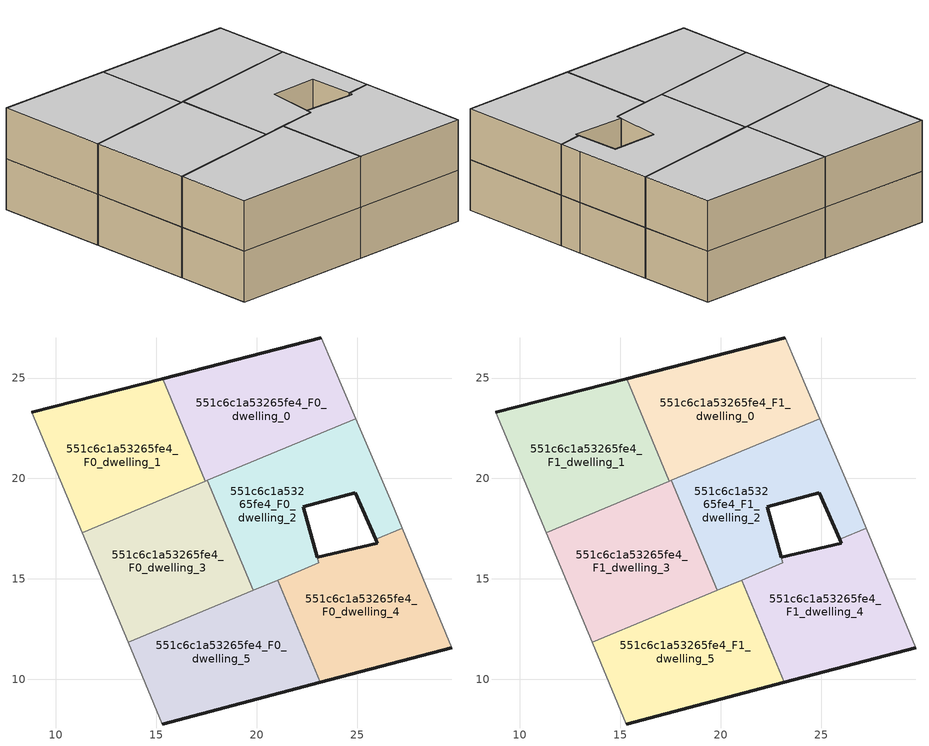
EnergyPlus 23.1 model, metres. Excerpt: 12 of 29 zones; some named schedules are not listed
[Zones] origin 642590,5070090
551c6c1a53265fe4_F0_dwelling_0
 floor ground (EU_floor_Construction): 24.93,22.98 23.22,26.99 15.33,24.97 17.45,19.86 z0
 wall outside (EU_wall_Construction): 15.33,24.97 23.22,26.99 z0:3
 wall to 551c6c1a53265fe4_F0_dwelling_1 (EU_wall_Construction): 17.45,19.86 15.33,24.97 z0:3
 wall adiabatic (EU_wall_Construction): 23.22,26.99 24.93,22.98 z0:3
 wall to 551c6c1a53265fe4_F0_dwelling_2 (EU_wall_Construction): 24.93,22.98 17.55,19.9 z0:3
 wall to 551c6c1a53265fe4_F0_dwelling_3 (EU_wall_Construction): 17.55,19.9 17.45,19.86 z0:3
551c6c1a53265fe4_F0_dwelling_1
 floor ground (EU_floor_Construction): 17.45,19.86 15.33,24.97 8.81,23.29 11.32,17.31 z0
 wall outside (EU_wall_Construction): 8.81,23.29 15.33,24.97 z0:3
 wall adiabatic (EU_wall_Construction): 11.32,17.31 8.81,23.29 z0:3
 wall to 551c6c1a53265fe4_F0_dwelling_3 (EU_wall_Construction): 17.45,19.86 11.32,17.31 z0:3
551c6c1a53265fe4_F0_dwelling_2
 floor ground (EU_floor_Construction): 25.93,16.98 27.24,17.52 26.72,18.79 24.93,22.98 17.55,19.9 19.83,14.44 23.1,15.8 23.01,16.09 22.31,18.59 24.92,19.29 z0
 wall outside (EU_wall_Construction): 25.93,16.98 24.92,19.29 22.31,18.59 23.01,16.09 z0:3; 23.02,16.08,3 23.01,16.09,0 23.02,16.08,0
 wall to 551c6c1a53265fe4_F0_dwelling_3 (EU_wall_Construction): 19.83,14.44 17.55,19.9 z0:3
 wall adiabatic (EU_wall_Construction): 24.93,22.98 26.72,18.79 27.24,17.52 z0:3
 wall to 551c6c1a53265fe4_F0_dwelling_4 (EU_wall_Construction): 27.24,17.52 25.93,16.98 / 23.02,16.08 23.1,15.8 / 23.09,15.79 21.05,14.94 z0:3; 23.09,15.79,3 23.1,15.8,0 23.09,15.79,0
 wall to 551c6c1a53265fe4_F0_dwelling_5 (EU_wall_Construction): 21.05,14.94 19.83,14.44 z0:3
551c6c1a53265fe4_F0_dwelling_3
 floor ground (EU_floor_Construction): 19.83,14.44 17.55,19.9 11.32,17.31 13.6,11.84 z0
 wall adiabatic (EU_wall_Construction): 13.6,11.84 11.32,17.31 z0:3
 wall to 551c6c1a53265fe4_F0_dwelling_5 (EU_wall_Construction): 19.83,14.44 13.6,11.84 z0:3
551c6c1a53265fe4_F0_dwelling_4
 floor ground (EU_floor_Construction): 29.72,11.58 27.24,17.52 25.93,16.98 26.02,16.78 23.02,16.08 23.1,15.8 21.05,14.94 23.17,9.85 z0
 wall outside (EU_wall_Construction): 29.72,11.58 23.17,9.85 / 23.02,16.08 26.02,16.78 25.93,16.98 z0:3
 wall adiabatic (EU_wall_Construction): 27.24,17.52 29.72,11.58 z0:3
 wall to 551c6c1a53265fe4_F0_dwelling_5 (EU_wall_Construction): 23.17,9.85 21.05,14.94 z0:3
551c6c1a53265fe4_F0_dwelling_5
 floor ground (EU_floor_Construction): 23.17,9.85 21.05,14.94 13.6,11.84 15.31,7.78 z0
 wall outside (EU_wall_Construction): 23.17,9.85 15.31,7.78 z0:3
 wall adiabatic (EU_wall_Construction): 15.31,7.78 13.6,11.84 z0:3
551c6c1a53265fe4_F1_dwelling_0
 floor to 551c6c1a53265fe4_F0_dwelling_0 (EU_floor_Construction): 24.93,22.98 23.22,26.99 15.33,24.97 17.45,19.86 z3
 wall outside (EU_wall_Construction): 15.33,24.97 23.22,26.99 z3:6
 wall to 551c6c1a53265fe4_F1_dwelling_1 (EU_wall_Construction): 17.45,19.86 15.33,24.97 z3:6
 wall adiabatic (EU_wall_Construction): 23.22,26.99 24.93,22.98 z3:6
 wall to 551c6c1a53265fe4_F1_dwelling_2 (EU_wall_Construction): 24.93,22.98 17.55,19.9 z3:6
 wall to 551c6c1a53265fe4_F1_dwelling_3 (EU_wall_Construction): 17.55,19.9 17.45,19.86 z3:6
 ceiling to 551c6c1a53265fe4_F2_dwelling_0 (EU_floor_Construction): 23.22,26.99 24.93,22.98 17.45,19.86 15.33,24.97 z6
551c6c1a53265fe4_F1_dwelling_1
 floor to 551c6c1a53265fe4_F0_dwelling_1 (EU_floor_Construction): 17.45,19.86 15.33,24.97 8.81,23.29 11.32,17.31 z3
 wall outside (EU_wall_Construction): 8.81,23.29 15.33,24.97 z3:6
 wall adiabatic (EU_wall_Construction): 11.32,17.31 8.81,23.29 z3:6
 wall to 551c6c1a53265fe4_F1_dwelling_3 (EU_wall_Construction): 17.45,19.86 11.32,17.31 z3:6
 ceiling to 551c6c1a53265fe4_F2_dwelling_1 (EU_floor_Construction): 15.33,24.97 17.45,19.86 11.32,17.31 8.81,23.29 z6
551c6c1a53265fe4_F1_dwelling_2
 floor to 551c6c1a53265fe4_F0_dwelling_2 (EU_floor_Construction): 25.93,16.98 27.24,17.52 26.72,18.79 24.93,22.98 17.55,19.9 19.83,14.44 23.1,15.8 23.01,16.09 22.31,18.59 24.92,19.29 z3
 wall outside (EU_wall_Construction): 25.93,16.98 24.92,19.29 22.31,18.59 23.01,16.09 z3:6; 23.02,16.08,6 23.01,16.09,3 23.02,16.08,3
 wall to 551c6c1a53265fe4_F1_dwelling_3 (EU_wall_Construction): 19.83,14.44 17.55,19.9 z3:6
 wall adiabatic (EU_wall_Construction): 24.93,22.98 26.72,18.79 27.24,17.52 z3:6
 wall to 551c6c1a53265fe4_F1_dwelling_4 (EU_wall_Construction): 27.24,17.52 25.93,16.98 / 23.02,16.08 23.1,15.8 / 23.09,15.79 21.05,14.94 z3:6; 23.09,15.79,6 23.1,15.8,3 23.09,15.79,3
 wall to 551c6c1a53265fe4_F1_dwelling_5 (EU_wall_Construction): 21.05,14.94 19.83,14.44 z3:6
 ceiling to 551c6c1a53265fe4_F2_dwelling_2 (EU_floor_Construction): 24.93,22.98 26.72,18.79 27.24,17.52 25.93,16.98 24.92,19.29 22.31,18.59 23.01,16.09 23.1,15.8 19.83,14.44 17.55,19.9 z6
551c6c1a53265fe4_F1_dwelling_3
 floor to 551c6c1a53265fe4_F0_dwelling_3 (EU_floor_Construction): 19.83,14.44 17.55,19.9 11.32,17.31 13.6,11.84 z3
 wall adiabatic (EU_wall_Construction): 13.6,11.84 11.32,17.31 z3:6
 wall to 551c6c1a53265fe4_F1_dwelling_5 (EU_wall_Construction): 19.83,14.44 13.6,11.84 z3:6
 ceiling to 551c6c1a53265fe4_F2_dwelling_3 (EU_floor_Construction): 17.55,19.9 19.83,14.44 13.6,11.84 11.32,17.31 z6
551c6c1a53265fe4_F1_dwelling_4
 floor to 551c6c1a53265fe4_F0_dwelling_4 (EU_floor_Construction): 29.72,11.58 27.24,17.52 25.93,16.98 26.02,16.78 23.02,16.08 23.1,15.8 21.05,14.94 23.17,9.85 z3
 wall outside (EU_wall_Construction): 29.72,11.58 23.17,9.85 / 23.02,16.08 26.02,16.78 25.93,16.98 z3:6
 wall adiabatic (EU_wall_Construction): 27.24,17.52 29.72,11.58 z3:6
 wall to 551c6c1a53265fe4_F1_dwelling_5 (EU_wall_Construction): 23.17,9.85 21.05,14.94 z3:6
 ceiling to 551c6c1a53265fe4_F2_dwelling_4 (EU_floor_Construction): 27.24,17.52 29.72,11.58 23.17,9.85 21.05,14.94 23.1,15.8 23.02,16.08 26.02,16.78 25.93,16.98 z6
551c6c1a53265fe4_F1_dwelling_5
 floor to 551c6c1a53265fe4_F0_dwelling_5 (EU_floor_Construction): 23.17,9.85 21.05,14.94 13.6,11.84 15.31,7.78 z3
 wall outside (EU_wall_Construction): 23.17,9.85 15.31,7.78 z3:6
 wall adiabatic (EU_wall_Construction): 15.31,7.78 13.6,11.84 z3:6
 ceiling to 551c6c1a53265fe4_F2_dwelling_5 (EU_floor_Construction): 21.05,14.94 23.17,9.85 15.31,7.78 13.6,11.84 z6
[Building]
EU S2 Campaign: North Axis=0; Terrain=City; Solar Distribution=FullExterior
[Site:Location]
Lyon-Bron: Latitude=45.75; Longitude=5; Time Zone=1; Elevation=198
[SizingPeriod:WeatherFileDays]
AnnualSizingPeriod: Begin Month=1; Begin Day of Month=1; End Month=12; End Day of Month=31; Day of Week for Start Day=Monday; Use Weather File Daylight Saving Period=No; Use Weather File Rain and Snow Indicators=No
[MATERIAL]
EU_InternalMass_Material: Roughness=MediumRough; Thickness=0.1; Conductivity=1; Density=1800; Specific Heat=900; Thermal Absorptance=0.9; Solar Absorptance=0.7; Visible Absorptance=0.7
[MATERIAL:NOMASS] Roughness=MediumRough; Thermal Absorptance=0.9; Solar Absorptance=0.7; Visible Absorptance=0.7
Name | Thermal Resistance
EU_wall_NoMass | 0.776494
EU_floor_NoMass | 0.421597
[CONSTRUCTION]
EU_wall_Construction: EU_wall_NoMass
EU_floor_Construction: EU_floor_NoMass
EU_InternalMass_Construction: EU_InternalMass_Material
[ZONE] Type=1; Multiplier=1; Ceiling Height=autocalculate; Floor Area=autocalculate; Part of Total Floor Area=Yes
Name | Volume
551c6c1a53265fe4_F0_dwelling_0; 551c6c1a53265fe4_F1_dwelling_0 | 119.941
551c6c1a53265fe4_F0_dwelling_1; 551c6c1a53265fe4_F1_dwelling_1 | 119.936
551c6c1a53265fe4_F0_dwelling_2; 551c6c1a53265fe4_F1_dwelling_2 | 119.133
551c6c1a53265fe4_F0_dwelling_3; 551c6c1a53265fe4_F1_dwelling_3 | 119.912
551c6c1a53265fe4_F0_dwelling_4; 551c6c1a53265fe4_F1_dwelling_4 | 120.749
551c6c1a53265fe4_F0_dwelling_5; 551c6c1a53265fe4_F1_dwelling_5 | 119.927
[INTERNALMASS] Construction=EU_InternalMass_Construction
Name | Zone or ZoneList | Surface Area
551c6c1a53265fe4_F0_dwelling_0_EU_InternalMass | 551c6c1a53265fe4_F0_dwelling_0 | 39.9804
551c6c1a53265fe4_F0_dwelling_1_EU_InternalMass | 551c6c1a53265fe4_F0_dwelling_1 | 39.9786
551c6c1a53265fe4_F0_dwelling_2_EU_InternalMass | 551c6c1a53265fe4_F0_dwelling_2 | 39.7113
551c6c1a53265fe4_F0_dwelling_3_EU_InternalMass | 551c6c1a53265fe4_F0_dwelling_3 | 39.9728
551c6c1a53265fe4_F0_dwelling_4_EU_InternalMass | 551c6c1a53265fe4_F0_dwelling_4 | 40.2483
551c6c1a53265fe4_F0_dwelling_5_EU_InternalMass | 551c6c1a53265fe4_F0_dwelling_5 | 39.9756
551c6c1a53265fe4_F1_dwelling_0_EU_InternalMass | 551c6c1a53265fe4_F1_dwelling_0 | 39.9804
551c6c1a53265fe4_F1_dwelling_1_EU_InternalMass | 551c6c1a53265fe4_F1_dwelling_1 | 39.9786
551c6c1a53265fe4_F1_dwelling_2_EU_InternalMass | 551c6c1a53265fe4_F1_dwelling_2 | 39.7113
551c6c1a53265fe4_F1_dwelling_3_EU_InternalMass | 551c6c1a53265fe4_F1_dwelling_3 | 39.9728
551c6c1a53265fe4_F1_dwelling_4_EU_InternalMass | 551c6c1a53265fe4_F1_dwelling_4 | 40.2483
551c6c1a53265fe4_F1_dwelling_5_EU_InternalMass | 551c6c1a53265fe4_F1_dwelling_5 | 39.9756
[OTHEREQUIPMENT] Fuel Type=Electricity; Design Level Calculation Method=Watts/Area; Power per Zone Floor Area=1; Fraction Latent=0; Fraction Radiant=0; Fraction Lost=0; Carbon Dioxide Generation Rate=0; EndUse Subcategory=EU_Step8_InternalGains
Name | Zone or ZoneList or Space or SpaceList | Schedule
EU_Step8_InternalGain_551c6c1a53265fe4_F0_dwelling_0_f000 | 551c6c1a53265fe4_F0_dwelling_0 | EU_Step8_GainSchedule_551c6c1a53265fe4_F0_dwelling_0_f000
EU_Step8_InternalGain_551c6c1a53265fe4_F0_dwelling_1_f000 | 551c6c1a53265fe4_F0_dwelling_1 | EU_Step8_GainSchedule_551c6c1a53265fe4_F0_dwelling_1_f000
EU_Step8_InternalGain_551c6c1a53265fe4_F0_dwelling_2_f000 | 551c6c1a53265fe4_F0_dwelling_2 | EU_Step8_GainSchedule_551c6c1a53265fe4_F0_dwelling_2_f000
EU_Step8_InternalGain_551c6c1a53265fe4_F0_dwelling_3_f000 | 551c6c1a53265fe4_F0_dwelling_3 | EU_Step8_GainSchedule_551c6c1a53265fe4_F0_dwelling_3_f000
EU_Step8_InternalGain_551c6c1a53265fe4_F0_dwelling_4_f000 | 551c6c1a53265fe4_F0_dwelling_4 | EU_Step8_GainSchedule_551c6c1a53265fe4_F0_dwelling_4_f000
EU_Step8_InternalGain_551c6c1a53265fe4_F0_dwelling_5_f000 | 551c6c1a53265fe4_F0_dwelling_5 | EU_Step8_GainSchedule_551c6c1a53265fe4_F0_dwelling_5_f000
EU_Step8_InternalGain_551c6c1a53265fe4_F1_dwelling_0_f000 | 551c6c1a53265fe4_F1_dwelling_0 | EU_Step8_GainSchedule_551c6c1a53265fe4_F1_dwelling_0_f000
EU_Step8_InternalGain_551c6c1a53265fe4_F1_dwelling_1_f000 | 551c6c1a53265fe4_F1_dwelling_1 | EU_Step8_GainSchedule_551c6c1a53265fe4_F1_dwelling_1_f000
EU_Step8_InternalGain_551c6c1a53265fe4_F1_dwelling_2_f000 | 551c6c1a53265fe4_F1_dwelling_2 | EU_Step8_GainSchedule_551c6c1a53265fe4_F1_dwelling_2_f000
EU_Step8_InternalGain_551c6c1a53265fe4_F1_dwelling_3_f000 | 551c6c1a53265fe4_F1_dwelling_3 | EU_Step8_GainSchedule_551c6c1a53265fe4_F1_dwelling_3_f000
EU_Step8_InternalGain_551c6c1a53265fe4_F1_dwelling_4_f000 | 551c6c1a53265fe4_F1_dwelling_4 | EU_Step8_GainSchedule_551c6c1a53265fe4_F1_dwelling_4_f000
EU_Step8_InternalGain_551c6c1a53265fe4_F1_dwelling_5_f000 | 551c6c1a53265fe4_F1_dwelling_5 | EU_Step8_GainSchedule_551c6c1a53265fe4_F1_dwelling_5_f000
[ZONEVENTILATION:DESIGNFLOWRATE] Schedule=EU_AlwaysOn; Design Flow Rate Calculation Method=AirChanges/Hour; Air Changes per Hour=0.693814; Ventilation Type=Natural; Fan Pressure Rise=0; Fan Total Efficiency=1; Constant Term Coefficient=1; Temperature Term Coefficient=0; Velocity Term Coefficient=0; Velocity Squared Term Coefficient=0; Minimum Indoor Temperature=-100; Maximum Indoor Temperature=100; Delta Temperature=-100; Minimum Outdoor Temperature=-100; Maximum Outdoor Temperature=100; Maximum Wind Speed=40
Name | Zone or ZoneList or Space or SpaceList
EU_ConstantAir_551c6c1a53265fe4_F0_dwelling_0 | 551c6c1a53265fe4_F0_dwelling_0
EU_ConstantAir_551c6c1a53265fe4_F0_dwelling_1 | 551c6c1a53265fe4_F0_dwelling_1
EU_ConstantAir_551c6c1a53265fe4_F0_dwelling_2 | 551c6c1a53265fe4_F0_dwelling_2
EU_ConstantAir_551c6c1a53265fe4_F0_dwelling_3 | 551c6c1a53265fe4_F0_dwelling_3
EU_ConstantAir_551c6c1a53265fe4_F0_dwelling_4 | 551c6c1a53265fe4_F0_dwelling_4
EU_ConstantAir_551c6c1a53265fe4_F0_dwelling_5 | 551c6c1a53265fe4_F0_dwelling_5
EU_ConstantAir_551c6c1a53265fe4_F1_dwelling_0 | 551c6c1a53265fe4_F1_dwelling_0
EU_ConstantAir_551c6c1a53265fe4_F1_dwelling_1 | 551c6c1a53265fe4_F1_dwelling_1
EU_ConstantAir_551c6c1a53265fe4_F1_dwelling_2 | 551c6c1a53265fe4_F1_dwelling_2
EU_ConstantAir_551c6c1a53265fe4_F1_dwelling_3 | 551c6c1a53265fe4_F1_dwelling_3
EU_ConstantAir_551c6c1a53265fe4_F1_dwelling_4 | 551c6c1a53265fe4_F1_dwelling_4
EU_ConstantAir_551c6c1a53265fe4_F1_dwelling_5 | 551c6c1a53265fe4_F1_dwelling_5
[HVACTEMPLATE:THERMOSTAT] Constant Heating Setpoint=20; Constant Cooling Setpoint=50
EU_HeatOnly_551c6c1a53265fe4_F0_dwelling_0; EU_HeatOnly_551c6c1a53265fe4_F0_dwelling_1; EU_HeatOnly_551c6c1a53265fe4_F0_dwelling_2; EU_HeatOnly_551c6c1a53265fe4_F0_dwelling_3; EU_HeatOnly_551c6c1a53265fe4_F0_dwelling_4; EU_HeatOnly_551c6c1a53265fe4_F0_dwelling_5; EU_HeatOnly_551c6c1a53265fe4_F1_dwelling_0; EU_HeatOnly_551c6c1a53265fe4_F1_dwelling_1; EU_HeatOnly_551c6c1a53265fe4_F1_dwelling_2; EU_HeatOnly_551c6c1a53265fe4_F1_dwelling_3; EU_HeatOnly_551c6c1a53265fe4_F1_dwelling_4; EU_HeatOnly_551c6c1a53265fe4_F1_dwelling_5; EU_HeatOnly_551c6c1a53265fe4_F2_dwelling_0; EU_HeatOnly_551c6c1a53265fe4_F2_dwelling_1; EU_HeatOnly_551c6c1a53265fe4_F2_dwelling_2; EU_HeatOnly_551c6c1a53265fe4_F2_dwelling_3; EU_HeatOnly_551c6c1a53265fe4_F2_dwelling_4; EU_HeatOnly_551c6c1a53265fe4_F2_dwelling_5; EU_HeatOnly_551c6c1a53265fe4_F3_dwelling_0; EU_HeatOnly_551c6c1a53265fe4_F3_dwelling_1; EU_HeatOnly_551c6c1a53265fe4_F3_dwelling_2; EU_HeatOnly_551c6c1a53265fe4_F3_dwelling_3; EU_HeatOnly_551c6c1a53265fe4_F3_dwelling_4; EU_HeatOnly_551c6c1a53265fe4_F3_dwelling_5; EU_HeatOnly_551c6c1a53265fe4_F4_dwelling_0; EU_HeatOnly_551c6c1a53265fe4_F4_dwelling_1; EU_HeatOnly_551c6c1a53265fe4_F4_dwelling_2; EU_HeatOnly_551c6c1a53265fe4_F4_dwelling_3; EU_HeatOnly_551c6c1a53265fe4_F4_dwelling_4
[HVACTEMPLATE:ZONE:IDEALLOADSAIRSYSTEM] System Availability Schedule=EU_AlwaysOn; Maximum Heating Supply Air Temperature=50; Minimum Cooling Supply Air Temperature=13; Maximum Heating Supply Air Humidity Ratio=0.0156; Minimum Cooling Supply Air Humidity Ratio=0.0077; Heating Limit=NoLimit; Cooling Limit=NoLimit; Heating Availability Schedule=EU_AlwaysOn; Cooling Availability Schedule=EU_CoolingOff; Dehumidification Control Type=ConstantSensibleHeatRatio; Cooling Sensible Heat Ratio=0.7; Dehumidification Setpoint=60; Humidification Control Type=None; Humidification Setpoint=30; Outdoor Air Method=None; Outdoor Air Flow Rate per Person=0.00944; Outdoor Air Flow Rate per Zone Floor Area=0; Outdoor Air Flow Rate per Zone=0; Demand Controlled Ventilation Type=None; Outdoor Air Economizer Type=NoEconomizer; Heat Recovery Type=None; Sensible Heat Recovery Effectiveness=0.7; Latent Heat Recovery Effectiveness=0.65
Name | Template Thermostat
551c6c1a53265fe4_F0_dwelling_0 | EU_HeatOnly_551c6c1a53265fe4_F0_dwelling_0
551c6c1a53265fe4_F0_dwelling_1 | EU_HeatOnly_551c6c1a53265fe4_F0_dwelling_1
551c6c1a53265fe4_F0_dwelling_2 | EU_HeatOnly_551c6c1a53265fe4_F0_dwelling_2
551c6c1a53265fe4_F0_dwelling_3 | EU_HeatOnly_551c6c1a53265fe4_F0_dwelling_3
551c6c1a53265fe4_F0_dwelling_4 | EU_HeatOnly_551c6c1a53265fe4_F0_dwelling_4
551c6c1a53265fe4_F0_dwelling_5 | EU_HeatOnly_551c6c1a53265fe4_F0_dwelling_5
551c6c1a53265fe4_F1_dwelling_0 | EU_HeatOnly_551c6c1a53265fe4_F1_dwelling_0
551c6c1a53265fe4_F1_dwelling_1 | EU_HeatOnly_551c6c1a53265fe4_F1_dwelling_1
551c6c1a53265fe4_F1_dwelling_2 | EU_HeatOnly_551c6c1a53265fe4_F1_dwelling_2
551c6c1a53265fe4_F1_dwelling_3 | EU_HeatOnly_551c6c1a53265fe4_F1_dwelling_3
551c6c1a53265fe4_F1_dwelling_4 | EU_HeatOnly_551c6c1a53265fe4_F1_dwelling_4
551c6c1a53265fe4_F1_dwelling_5 | EU_HeatOnly_551c6c1a53265fe4_F1_dwelling_5
[SIZING:ZONE] Zone Cooling Design Supply Air Temperature Input Method=SupplyAirTemperature; Zone Cooling Design Supply Air Temperature=13; Zone Heating Design Supply Air Temperature Input Method=SupplyAirTemperature; Zone Heating Design Supply Air Temperature=50; Zone Cooling Design Supply Air Humidity Ratio=0.008; Zone Heating Design Supply Air Humidity Ratio=0.008; Cooling Design Air Flow Method=DesignDay; Cooling Design Air Flow Rate=0; Cooling Minimum Air Flow per Zone Floor Area=0.000762; Cooling Minimum Air Flow=0; Cooling Minimum Air Flow Fraction=0.2; Heating Design Air Flow Method=DesignDay; Heating Design Air Flow Rate=0; Heating Maximum Air Flow per Zone Floor Area=0.002032; Heating Maximum Air Flow=0.141576; Heating Maximum Air Flow Fraction=0.3; Account for Dedicated Outdoor Air System=No; Dedicated Outdoor Air System Control Strategy=NeutralSupplyAir; Dedicated Outdoor Air Low Setpoint Temperature for Design=autosize; Dedicated Outdoor Air High Setpoint Temperature for Design=autosize; Zone Load Sizing Method=Sensible Load Only No Latent Load; Zone Latent Cooling Design Supply Air Humidity Ratio Input Method=HumidityRatioDifference; Zone Cooling Design Supply Air Humidity Ratio Difference=0.005; Zone Latent Heating Design Supply Air Humidity Ratio Input Method=HumidityRatioDifference; Zone Humidification Design Supply Air Humidity Ratio Difference=0.005
551c6c1a53265fe4_F0_dwelling_0; 551c6c1a53265fe4_F0_dwelling_1; 551c6c1a53265fe4_F0_dwelling_2; 551c6c1a53265fe4_F0_dwelling_3; 551c6c1a53265fe4_F0_dwelling_4; 551c6c1a53265fe4_F0_dwelling_5; 551c6c1a53265fe4_F1_dwelling_0; 551c6c1a53265fe4_F1_dwelling_1; 551c6c1a53265fe4_F1_dwelling_2; 551c6c1a53265fe4_F1_dwelling_3; 551c6c1a53265fe4_F1_dwelling_4; 551c6c1a53265fe4_F1_dwelling_5
[SCHEDULE:FILE] Column Number=1; Rows to Skip at Top=0; Number of Hours of Data=8760; Column Separator=Comma; Interpolate to Timestep=No; Minutes per Item=60; Adjust Schedule for Daylight Savings=Yes
Name | File
EU_Step8_GainSchedule_551c6c1a53265fe4_F0_dwelling_0_f000 | ../../schedules/551c6c1a53265fe4/551c6c1a53265fe4_F0_dwelling_0_f000_gain.csv
EU_Step8_GainSchedule_551c6c1a53265fe4_F0_dwelling_1_f000 | ../../schedules/551c6c1a53265fe4/551c6c1a53265fe4_F0_dwelling_1_f000_gain.csv
EU_Step8_GainSchedule_551c6c1a53265fe4_F0_dwelling_2_f000 | ../../schedules/551c6c1a53265fe4/551c6c1a53265fe4_F0_dwelling_2_f000_gain.csv
EU_Step8_GainSchedule_551c6c1a53265fe4_F0_dwelling_3_f000 | ../../schedules/551c6c1a53265fe4/551c6c1a53265fe4_F0_dwelling_3_f000_gain.csv
EU_Step8_GainSchedule_551c6c1a53265fe4_F0_dwelling_4_f000 | ../../schedules/551c6c1a53265fe4/551c6c1a53265fe4_F0_dwelling_4_f000_gain.csv
EU_Step8_GainSchedule_551c6c1a53265fe4_F0_dwelling_5_f000 | ../../schedules/551c6c1a53265fe4/551c6c1a53265fe4_F0_dwelling_5_f000_gain.csv
EU_Step8_GainSchedule_551c6c1a53265fe4_F1_dwelling_0_f000 | ../../schedules/551c6c1a53265fe4/551c6c1a53265fe4_F1_dwelling_0_f000_gain.csv
EU_Step8_GainSchedule_551c6c1a53265fe4_F1_dwelling_1_f000 | ../../schedules/551c6c1a53265fe4/551c6c1a53265fe4_F1_dwelling_1_f000_gain.csv
EU_Step8_GainSchedule_551c6c1a53265fe4_F1_dwelling_2_f000 | ../../schedules/551c6c1a53265fe4/551c6c1a53265fe4_F1_dwelling_2_f000_gain.csv
EU_Step8_GainSchedule_551c6c1a53265fe4_F1_dwelling_3_f000 | ../../schedules/551c6c1a53265fe4/551c6c1a53265fe4_F1_dwelling_3_f000_gain.csv
EU_Step8_GainSchedule_551c6c1a53265fe4_F1_dwelling_4_f000 | ../../schedules/551c6c1a53265fe4/551c6c1a53265fe4_F1_dwelling_4_f000_gain.csv
